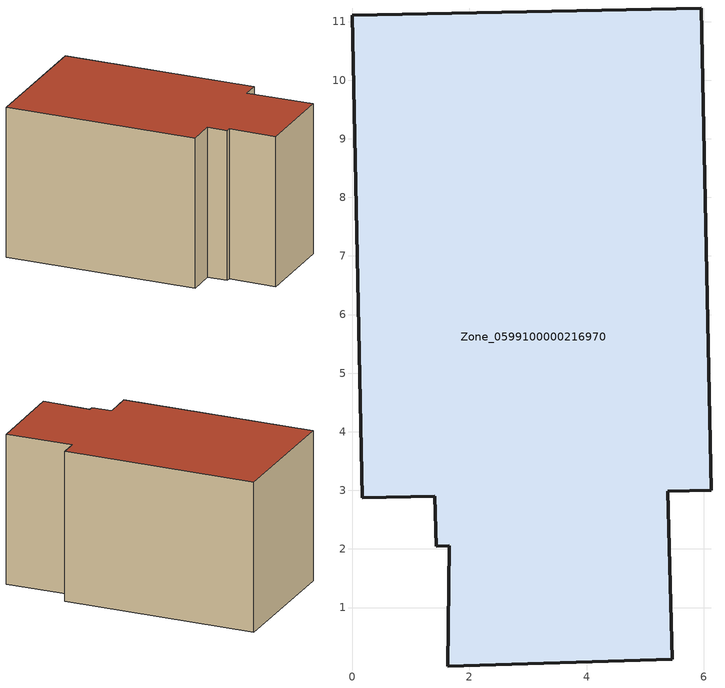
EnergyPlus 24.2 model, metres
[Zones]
Zone_0599100000216970
 floor ground (C_G): 0,11.11 5.96,11.23 6.13,3 5.39,2.99 5.46,0.12 1.63,0 1.66,2.06 1.43,2.05 1.41,2.9 0.17,2.87 z0
 wall outside (C_F): 5.96,11.23 0,11.11 0.17,2.87 1.41,2.9 1.43,2.05 1.66,2.06 1.63,0 5.46,0.12 5.39,2.99 6.13,3 5.96,11.23 z0:6.47
 roof outside (C_R): 1.63,0 5.46,0.12 5.39,2.99 6.13,3 5.96,11.23 0,11.11 0.17,2.87 1.41,2.9 1.43,2.05 1.66,2.06 z6.47
[BUILDING]
Pand.0599100000216970: North Axis=0; Terrain=City; Loads Convergence Tolerance Value=0.04; Temperature Convergence Tolerance Value=0.4; Solar Distribution=FullExterior; Maximum Number of Warmup Days=25; Minimum Number of Warmup Days=1
[Site:Location]
Rotterdam.The.Hague.AP_ZH_NLD Design_Conditions: Latitude=51.96; Longitude=4.45; Time Zone=1; Elevation=-4.5
[SITE:GROUNDTEMPERATURE:BUILDINGSURFACE]
18, 18, 18, 18, 18, 18, 18, 18, 18, 18, 18, 18
[MATERIAL] Thermal Absorptance=0.9; Solar Absorptance=0.7; Visible Absorptance=0.7
Name | Roughness | Thickness | Conductivity | Density | Specific Heat
G.TI.1946 | MediumSmooth | 0.15 | 1 | 540 | 1210
F.TI.1946 | Rough | 0.3 | 0.857143 | 1920 | 840
R.TI.1946 | MediumRough | 0.2 | 0.1 | 1500 | 1000
[CONSTRUCTION]
C_G: G.TI.1946
C_F: F.TI.1946
C_R: R.TI.1946
[ZONE]
Zone_0599100000216970: Type=1; Multiplier=1; Ceiling Height=Autocalculate; Volume=Autocalculate; Floor Area=autocalculate; Part of Total Floor Area=Yes
[ZONEINFILTRATION:DESIGNFLOWRATE]
Infil_Zone_0599100000216970: Zone or ZoneList or Space or SpaceList=Zone_0599100000216970; Schedule=AlwaysOn; Design Flow Rate Calculation Method=Flow/Area; Flow Rate per Floor Area=0.003; Constant Term Coefficient=1; Temperature Term Coefficient=0; Velocity Term Coefficient=0; Velocity Squared Term Coefficient=0
[HVACTEMPLATE:ZONE:IDEALLOADSAIRSYSTEM]
Zone_0599100000216970: Maximum Heating Supply Air Temperature=50; Minimum Cooling Supply Air Temperature=13; Maximum Heating Supply Air Humidity Ratio=0.0156; Minimum Cooling Supply Air Humidity Ratio=0.0077; Heating Limit=NoLimit; Cooling Limit=NoLimit; Dehumidification Control Type=ConstantSensibleHeatRatio; Cooling Sensible Heat Ratio=0.7; Dehumidification Setpoint=60; Humidification Control Type=None; Humidification Setpoint=30; Outdoor Air Method=None; Outdoor Air Flow Rate per Person=0.00944; Outdoor Air Flow Rate per Zone Floor Area=0; Outdoor Air Flow Rate per Zone=0; Demand Controlled Ventilation Type=None; Outdoor Air Economizer Type=NoEconomizer; Heat Recovery Type=None; Sensible Heat Recovery Effectiveness=0.7; Latent Heat Recovery Effectiveness=0.65
[ZONECONTROL:THERMOSTAT]
ThermostatControl_Zone_0599100000216970: Zone or ZoneList=Zone_0599100000216970; Control Type Schedule=DualSetpointControlType; Control 1=Thermostat_Zone_0599100000216970; Temperature Difference Between Cutout And Setpoint=0
[THERMOSTATSETPOINT:DUALSETPOINT]
Thermostat_Zone_0599100000216970: Heating Setpoint Temperature Schedule=HeatingSetpoint_Zone_0599100000216970; Cooling Setpoint Temperature Schedule=CoolingSetpoint_Zone_0599100000216970
[SCHEDULE:COMPACT]
HeatingSetpoint_Zone_0599100000216970: Through: 12/31, For: AllDays, Until: 24:00, 21
CoolingSetpoint_Zone_0599100000216970: Through: 12/31, For: AllDays, Until: 24:00, 24
DualSetpointControlType: Through: 12/31, For: AllDays, Until: 24:00, 4
AlwaysOn: Through: 12/31, For: AllDays, Until: 24:00, 1
